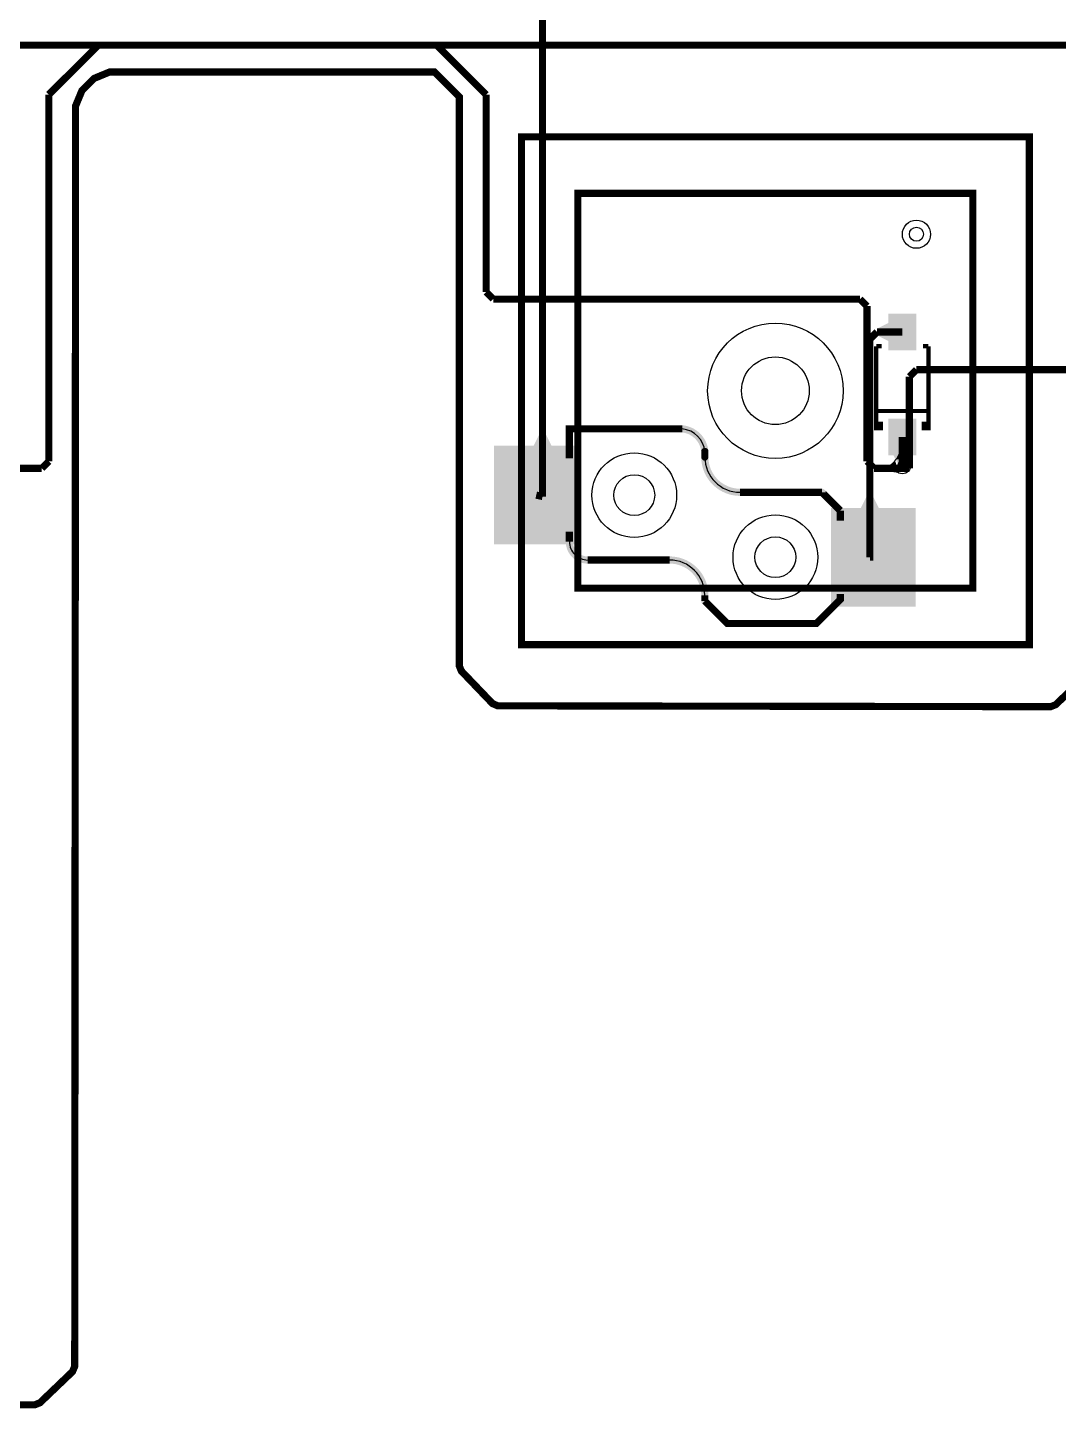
# Model space of a CAD drawing. Header units: millimetres. Extents: x -992 to -826, y 770 to 901.
# Drawn here: x -953.58 to -917.05, y 770.19 to 819.14 of the extents above; entities that cross this region are included whole.
import ezdxf

# ---------------------------------------------------------------- set-up
doc = ezdxf.new("R2010")
doc.units = ezdxf.units.MM
for name, color, linetype, true_color in [('BoardOutLine', 7, 'Continuous', 0xff00ff), ('BottomLayer', 7, 'Continuous', 0x0000ff), ('BottomPasteMaskLayer', 7, 'Continuous', 0x800000), ('BottomSilkLayer', 7, 'Continuous', 0x66cc33), ('BottomSolderMaskLayer', 7, 'Continuous', 0xaa00ff), ('Document', 7, 'Continuous', 0xffffff), ('Hole', 7, 'Continuous', 0x222222), ('Multi-Layer', 7, 'Continuous', 0xc0c0c0), ('TopLayer', 7, 'Continuous', 0xff0000), ('TopSilkLayer', 7, 'Continuous', 0xffcc00)]:
    doc.layers.add(name, color=color, linetype=linetype, true_color=true_color)

msp = doc.modelspace()

# ---------------------------------------------------------------- hatches: boundary and pattern name
at = {"layer": 'BottomLayer'}
for points in [[(-922.081838963678, 807.7016256032514), (-922.081838963678, 809.0016256032513), (-923.081838963678, 809.0016256032513), (-923.081838963678, 807.7016256032514)], [(-923.0818364236729, 808.66903987808), (-923.0818364236729, 808.0340386080774), (-923.4628371856745, 808.2245389890782), (-923.4628371856745, 808.4785394970792)], [(-922.081838963678, 803.9826263652528), (-922.081838963678, 805.2826263652529), (-923.081838963678, 805.2826263652529), (-923.081838963678, 803.9826263652528)], [(-937.0568707137415, 800.817678435357), (-934.0568707137415, 800.817678435357), (-934.0568707137415, 804.317678435357), (-937.0568707137415, 804.317678435357)], [(-935.014378968758, 804.317675895352), (-935.6493802387606, 804.317675895352), (-935.4588798577598, 804.6986766573534), (-935.2048793497588, 804.6986766573534)], [(-922.8993421386843, 803.9826263652528), (-922.2643408686819, 803.9826263652528), (-922.4548412496825, 803.6327178054357), (-922.7088417576836, 803.6327178054357)], [(-922.3532766065533, 803.8342849885702), (-922.8104775209551, 803.8343611887225), (-922.7088417576836, 804.0477063754129), (-922.4548412496825, 804.0476631953265)], [(-923.4162585725172, 802.1175285750573), (-924.0512598425198, 802.1175285750573), (-923.860759461519, 802.4985293370588), (-923.606758953518, 802.4985293370588)], [(-925.1068580137161, 798.6175260350522), (-922.1068580137162, 798.6175260350522), (-922.1068580137162, 802.1175260350522), (-925.1068580137161, 802.1175260350522)]]:
    msp.add_hatch(color=256, dxfattribs=at).paths.add_polyline_path(points)
at = {"layer": 'BottomPasteMaskLayer'}
for points in [[(-922.081838963678, 807.7016256032514), (-922.081838963678, 809.0016256032513), (-923.081838963678, 809.0016256032513), (-923.081838963678, 807.7016256032514)], [(-922.081838963678, 803.9826263652528), (-922.081838963678, 805.2826263652529), (-923.081838963678, 805.2826263652529), (-923.081838963678, 803.9826263652528)], [(-937.0568707137415, 800.817678435357), (-934.0568707137415, 800.817678435357), (-934.0568707137415, 804.317678435357), (-937.0568707137415, 804.317678435357)], [(-925.1068580137161, 798.6175260350522), (-922.1068580137162, 798.6175260350522), (-922.1068580137162, 802.1175260350522), (-925.1068580137161, 802.1175260350522)]]:
    msp.add_hatch(color=256, dxfattribs=at).paths.add_polyline_path(points)
at = {"layer": 'BottomSilkLayer'}
for points in [[(-923.5843586487174, 805.1676631953266), (-923.2643688087377, 805.1676631953266), (-923.2643688087377, 804.8628625857253), (-923.5843586487174, 804.8628625857253)], [(-921.5795326390654, 805.1676631953266), (-921.8995224790451, 805.1676631953266), (-921.8995224790451, 804.8628625857253), (-921.5795326390654, 804.8628625857253)]]:
    msp.add_hatch(color=256, dxfattribs=at).paths.add_polyline_path(points)
at = {"layer": 'BottomSolderMaskLayer'}
for points in [[(-922.081838963678, 807.7016256032514), (-922.081838963678, 809.0016256032513), (-923.081838963678, 809.0016256032513), (-923.081838963678, 807.7016256032514)], [(-922.081838963678, 803.9826263652528), (-922.081838963678, 805.2826263652529), (-923.081838963678, 805.2826263652529), (-923.081838963678, 803.9826263652528)], [(-937.0568707137415, 800.817678435357), (-934.0568707137415, 800.817678435357), (-934.0568707137415, 804.317678435357), (-937.0568707137415, 804.317678435357)], [(-925.1068580137161, 798.6175260350522), (-922.1068580137162, 798.6175260350522), (-922.1068580137162, 802.1175260350522), (-925.1068580137161, 802.1175260350522)]]:
    msp.add_hatch(color=256, dxfattribs=at).paths.add_polyline_path(points)
at = {"layer": 'Document'}
for points in [[(-922.9659436118873, 808.2147040894083), (-922.9659436118873, 808.0226797053596), (-922.1979476758954, 808.0226797053596), (-922.1979476758954, 808.2147040894083)], [(-922.4859080518162, 808.5026644653291), (-922.6779324358649, 808.5026644653291), (-922.6779324358649, 807.7346685293372), (-922.4859080518162, 807.7346685293372)], [(-934.2548590297182, 800.9175895351792), (-934.2548590297182, 804.7905892811787), (-930.3818592837187, 804.7905892811787), (-930.3652824241531, 804.7916757859573), (-930.3489891992505, 804.7949167098949), (-930.3332583906065, 804.8002565998844), (-930.3183591567184, 804.8076040889277), (-930.3045464276089, 804.8168334594501), (-930.2920565429025, 804.8277867943631), (-930.2811032079895, 804.8402766790693), (-930.2718738374672, 804.854089408179), (-930.2645263484238, 804.868988642067), (-930.2591864584343, 804.884719450711), (-930.2559455344967, 804.9010126756135), (-930.2548590297182, 804.9175895351792), (-930.2559455344967, 804.9341663947449), (-930.2591864584343, 804.9504596196474), (-930.2645263484238, 804.9661904282914), (-930.2718738374672, 804.9810896621794), (-930.2811032079895, 804.9949023912891), (-930.2920565429025, 805.0073922759954), (-930.3045464276089, 805.0183456109083), (-930.3183591567184, 805.0275749814307), (-930.3332583906065, 805.034922470474), (-930.3489891992505, 805.0402623604635), (-930.3652824241531, 805.0435032844011), (-930.3818592837187, 805.0445897891798), (-934.3818592837187, 805.0445897891798), (-934.3984361432844, 805.0435032844011), (-934.4147293681868, 805.0402623604635), (-934.4304601768308, 805.034922470474), (-934.4453594107189, 805.0275749814307), (-934.4591721398285, 805.0183456109083), (-934.4716620245349, 805.0073922759954), (-934.4826153594478, 804.9949023912891), (-934.4918447299701, 804.9810896621794), (-934.4991922190135, 804.9661904282914), (-934.5045321090031, 804.9504596196474), (-934.5077730329407, 804.9341663947449), (-934.5088595377192, 804.9175895351792), (-934.5088595377192, 800.9175895351792), (-934.5077730329407, 800.9010126756135), (-934.5045321090031, 800.884719450711), (-934.4991922190135, 800.868988642067), (-934.4918447299701, 800.854089408179), (-934.4826153594478, 800.8402766790693), (-934.4716620245349, 800.8277867943631), (-934.4591721398285, 800.8168334594501), (-934.4453594107189, 800.8076040889277), (-934.4304601768308, 800.8002565998844), (-934.4147293681868, 800.7949167098949), (-934.3984361432844, 800.7916757859573), (-934.3818592837187, 800.7905892811787), (-934.3652824241531, 800.7916757859573), (-934.3489891992505, 800.7949167098949), (-934.3332583906065, 800.8002565998844), (-934.3183591567184, 800.8076040889277), (-934.3045464276089, 800.8168334594501), (-934.2920565429025, 800.8277867943631), (-934.2811032079895, 800.8402766790693), (-934.2718738374672, 800.854089408179), (-934.2645263484238, 800.868988642067), (-934.2591864584343, 800.884719450711), (-934.2559455344967, 800.9010126756135), (-934.2548590297182, 800.9175895351792)], [(-930.3944831089664, 804.7910210820423), (-930.3543455748853, 804.7859654553246), (-930.3145312075903, 804.7787962740249), (-930.275151222695, 804.7695335642028), (-930.2363156224292, 804.7582031998838), (-930.1981328883638, 804.7448368307843), (-930.1607096783838, 804.7294717939017), (-930.1241505287545, 804.71215100922), (-930.0885575621148, 804.6929228598187), (-930.054030202213, 804.6718410567219), (-930.0206648961804, 804.6489644888638), (-929.988554845121, 804.6243570585921), (-929.9577897437676, 804.5980875031653), (-929.9284555299326, 804.5702292027453), (-929.9006341444531, 804.5408599754213), (-929.8744033023016, 804.5100618598356), (-929.8498362755005, 804.4779208860208), (-929.827001688447, 804.4445268350879), (-929.8059633262213, 804.4099729884356), (-929.7867799564121, 804.3743558671823), (-929.7695051649584, 804.3377749625483), (-929.754187206464, 804.3003324579423), (-929.7408688694064, 804.2621329435261), (-929.7295873566129, 804.2232831240582), (-929.7203741813398, 804.1838915208285), (-929.7132550792452, 804.1440681685215), (-929.7082499365, 804.1039243078487), (-929.7058319834439, 804.0880624161016), (-929.7014333491653, 804.0726319876155), (-929.6951242430225, 804.0578793171298), (-929.6870053686125, 804.0440398812636), (-929.6772063163779, 804.0313345799259), (-929.6658834951323, 804.0199662103936), (-929.6532176355219, 804.0101162303374), (-929.6394109052692, 804.001941861462), (-929.6246836822487, 803.9955735799917), (-929.6092710368964, 803.9911130340582), (-929.5934189801038, 803.9886314212306), (-929.5773805364839, 803.9881683520863), (-929.5614117056866, 803.9897312179621), (-929.5457673762278, 803.9932950729765), (-929.5306972570542, 803.998803032206), (-929.5164418917823, 804.0061671796616), (-929.5032288192311, 804.0152699715705), (-929.4912689415323, 804.0259661125667), (-929.4807531577889, 804.0380848748401), (-929.4718493170153, 804.0514328232316), (-929.4646995389944, 804.0657969027717), (-929.4594179458138, 804.0809478393847), (-929.4560888402923, 804.0966437994767), (-929.4547653603693, 804.1126342499917), (-929.4554686309374, 804.1286639573281), (-929.4610809361277, 804.1750221522786), (-929.4688103081855, 804.22107469853), (-929.4786405289883, 804.2667249665203), (-929.4905509723167, 804.3118771707672), (-929.5045166471331, 804.3564365708479), (-929.520508250019, 804.4003096701887), (-929.538492226661, 804.4434044122435), (-929.5584308422558, 804.485630373651), (-929.580282260687, 804.5268989539654), (-929.604000632308, 804.5671235615619), (-929.6295361901451, 804.6062197953264), (-929.6568353543217, 804.6441056217512), (-929.6858408444813, 804.6807015470603), (-929.7164917999762, 804.7159307840075), (-929.7487239075681, 804.7497194129943), (-929.7824695363728, 804.7819965371724), (-929.8176578797666, 804.8126944312016), (-929.8542151039559, 804.8417486833551), (-929.8920645028991, 804.8690983306703), (-929.9311266592539, 804.894685986865), (-929.9713196110152, 804.9184579627472), (-930.0125590234911, 804.9403643788684), (-930.0547583662577, 804.9603592701832), (-930.0978290947218, 804.978400682495), (-930.1416808359085, 804.9944507604865), (-930.1862215780861, 805.0084758271488), (-930.2313578638302, 805.020446454445), (-930.2769949861188, 805.0303375250567), (-930.3230371870521, 805.0381282850865), (-930.3693878587758, 805.043802387605), (-930.385992496216, 805.0443588920174), (-930.402527717081, 805.0427432953416), (-930.4187105991532, 805.0389832408847), (-930.4342642488288, 805.0331430642223), (-930.4489225388451, 805.0253226923976), (-930.4624346617919, 805.0156559341433), (-930.4745694214956, 805.0043081903758), (-930.4851191888497, 804.9914736241404), (-930.493903454407, 804.9773718384273), (-930.5007719169458, 804.9622441187039), (-930.5056070551659, 804.946349304453), (-930.5083261385104, 804.9299593603578), (-930.5088826427086, 804.9133547229105), (-930.5072670458193, 804.8968195020663), (-930.5035069911537, 804.8806366200427), (-930.4976668142905, 804.8650829704425), (-930.4898464422768, 804.850424680527), (-930.4801796838481, 804.8369125577049), (-930.468831939924, 804.8247777981477), (-930.4559973735523, 804.8142280309592), (-930.441895587726, 804.8054437655838), (-930.4267678679139, 804.7985753032402), (-930.4108730536005, 804.7937401652252), (-930.3944831094702, 804.7910210820924)], [(-922.4549453898909, 804.4356591313184), (-922.6469697739396, 804.4356591313184), (-922.6469697739396, 805.2036550673103), (-922.4549453898909, 805.2036550673103)], [(-929.7089611379224, 804.1174371348744), (-929.7089611379224, 803.9173355346712), (-929.7078746331439, 803.9007586751055), (-929.7046337092063, 803.884465450203), (-929.6992938192167, 803.8687346415591), (-929.6919463301733, 803.853835407671), (-929.682716959651, 803.8400226785614), (-929.6717636247381, 803.8275327938551), (-929.6592737400317, 803.8165794589421), (-929.6454610109221, 803.8073500884198), (-929.630561777034, 803.8000025993764), (-929.61483096839, 803.7946627093869), (-929.5985377434876, 803.7914217854493), (-929.5819608839219, 803.7903352806707), (-929.5653840243563, 803.7914217854493), (-929.5490907994537, 803.7946627093869), (-929.5333599908097, 803.8000025993764), (-929.5184607569216, 803.8073500884198), (-929.5046480278121, 803.8165794589421), (-929.4921581431057, 803.8275327938551), (-929.4812048081927, 803.8400226785614), (-929.4719754376704, 803.853835407671), (-929.464627948627, 803.8687346415591), (-929.4592880586375, 803.884465450203), (-929.4560471346999, 803.9007586751055), (-929.4549606299214, 803.9173355346712), (-929.4549606299214, 804.1174371348744), (-929.4560471346999, 804.1340139944401), (-929.4592880586375, 804.1503072193426), (-929.464627948627, 804.1660380279866), (-929.4719754376704, 804.1809372618746), (-929.4812048081927, 804.1947499909843), (-929.4921581431057, 804.2072398756906), (-929.5046480278121, 804.2181932106035), (-929.5184607569216, 804.2274225811259), (-929.5333599908097, 804.2347700701692), (-929.5490907994537, 804.2401099601587), (-929.5653840243563, 804.2433508840963), (-929.5819608839219, 804.244437388875), (-929.5985377434876, 804.2433508840963), (-929.61483096839, 804.2401099601587), (-929.630561777034, 804.2347700701692), (-929.6454610109221, 804.2274225811259), (-929.6592737400317, 804.2181932106035), (-929.6717636247381, 804.2072398756906), (-929.682716959651, 804.1947499909843), (-929.6919463301733, 804.1809372618746), (-929.6992938192167, 804.1660380279866), (-929.7046337092063, 804.1503072193426), (-929.7078746331439, 804.1340139944401), (-929.7089611379224, 804.1174371348744)], [(-929.4544526289053, 803.9176657353322), (-929.4533805319254, 803.8686832106928), (-929.4501729290571, 803.8197940667462), (-929.4448359258032, 803.7710913613978), (-929.4373796808677, 803.7226677976768), (-929.4278183868194, 803.6746155472808), (-929.4161702430767, 803.6270260751327), (-929.4024574212667, 803.5799899652809), (-929.3867060230218, 803.533596748478), (-929.3689460302974, 803.4879347317637), (-929.3492112483021, 803.443090830377), (-929.3275392411522, 803.3991504023172), (-929.303971260369, 803.3561970858701), (-929.2785521663607, 803.3143126404068), (-929.2513303430305, 803.2735767907584), (-929.222357605683, 803.2340670754648), (-929.1916891023943, 803.1958586991841), (-929.1593832090418, 803.1590243895437), (-929.1255014181886, 803.123634258708), (-929.0901082220353, 803.0897556699233), (-929.0532709896628, 803.0574531092952), (-929.0150598387988, 803.0267880630433), (-928.9755475023522, 802.9978189004645), (-928.9348091899701, 802.9706007628308), (-928.89292244488, 802.9451854584308), (-928.8499669962905, 802.921621363955), (-928.806024607631, 802.8999533324136), (-928.7611789209191, 802.880222607761), (-928.7155152975524, 802.8624667463902), (-928.6691206558282, 802.8467195456462), (-928.6220833054983, 802.8330109794947), (-928.5744927796766, 802.8213671414677), (-928.5264396644172, 802.8118101949964), (-928.478015426289, 802.8043583312241), (-928.4293122382733, 802.7990257343799), (-928.3804228043183, 802.7958225547808), (-928.3314401828804, 802.7947548895099), (-928.3148633233149, 802.7936683847314), (-928.2985700984123, 802.7904274607938), (-928.2828392897683, 802.7850875708042), (-928.2679400558802, 802.777740081761), (-928.2541273267707, 802.7685107112386), (-928.2416374420643, 802.7575573763256), (-928.2306841071513, 802.7450674916192), (-928.221454736629, 802.7312547625097), (-928.2141072475856, 802.7163555286215), (-928.2087673575961, 802.7006247199777), (-928.2055264336585, 802.6843314950751), (-928.20443992888, 802.6677546355095), (-928.2055264336585, 802.6511777759438), (-928.2087673575961, 802.6348845510413), (-928.2141072475856, 802.6191537423973), (-928.221454736629, 802.6042545085091), (-928.2306841071513, 802.5904417793996), (-928.2416374420643, 802.5779518946932), (-928.2541273267707, 802.5669985597802), (-928.2679400558802, 802.5577691892579), (-928.2828392897683, 802.5504217002147), (-928.2985700984123, 802.545081810225), (-928.3148633233149, 802.5418408862874), (-928.3314401828804, 802.5407543815089), (-928.3854992111612, 802.541814941892), (-928.4394749274197, 802.544996982332), (-928.4932841089224, 802.5502955965839), (-928.5468437897082, 802.557702614952), (-928.6000713885098, 802.5672066168872), (-928.6528848360825, 802.5787929485958), (-928.7052027017427, 802.5924437456332), (-928.7569443189219, 802.6081379604481), (-928.8080299095438, 802.6258513948353), (-928.8583807070297, 802.6455567372457), (-928.9079190777456, 802.6672236048964), (-928.9565686407017, 802.6908185906171), (-929.0042543853211, 802.7163053143587), (-929.0509027870951, 802.7436444792858), (-929.0964419209473, 802.7727939323677), (-929.1408015721317, 802.8037087293712), (-929.1839133444939, 802.8363412041589), (-929.2257107659276, 802.870641042183), (-929.2661293908651, 802.9065553580632), (-929.3051068996434, 802.9440287771281), (-929.3425831945916, 802.9830035207955), (-929.3785004926931, 803.0234194956578), (-929.4128034146784, 803.065214386138), (-929.4454390704122, 803.1083237505707), (-929.4763571404424, 803.1526811205625), (-929.5055099535847, 803.1982181034762), (-929.5328525604253, 803.2448644878821), (-929.5583428026264, 803.2925483518143), (-929.581941377928, 803.3411961736639), (-929.6036119007463, 803.3907329455385), (-929.623320958275, 803.4410822889137), (-929.6410381620034, 803.4921665723973), (-929.6567361945702, 803.5439070314261), (-929.670390851884, 803.5962238897092), (-929.6819810804416, 803.6490364822318), (-929.6914890097901, 803.7022633796287), (-929.6988999800799, 803.7558225137361), (-929.7042025646688, 803.8096313041301), (-929.7073885877396, 803.8636067854524), (-929.7084531369064, 803.9176657353316), (-929.7073666321278, 803.9342425948972), (-929.7041257081902, 803.9505358197998), (-929.6987858182007, 803.9662666284438), (-929.6914383291573, 803.9811658623319), (-929.682208958635, 803.9949785914414), (-929.671255623722, 804.0074684761478), (-929.6587657390157, 804.0184218110608), (-929.6449530099061, 804.0276511815831), (-929.630053776018, 804.0349986706265), (-929.614322967374, 804.040338560616), (-929.5980297424716, 804.0435794845536), (-929.5814528829059, 804.0446659893321), (-929.5648760233402, 804.0435794845536), (-929.5485827984377, 804.040338560616), (-929.5328519897937, 804.0349986706265), (-929.5179527559056, 804.0276511815831), (-929.504140026796, 804.0184218110608), (-929.4916501420897, 804.0074684761478), (-929.4806968071767, 803.9949785914414), (-929.4714674366544, 803.9811658623319), (-929.464119947611, 803.9662666284438), (-929.4587800576215, 803.9505358197998), (-929.4555391336839, 803.9342425948972), (-929.4544526289053, 803.9176657353316)], [(-929.6716738633478, 798.7278003556008), (-928.8716738633478, 797.9278003556009), (-928.8591816176679, 797.9168479635), (-928.8453665868432, 797.9076199616486), (-928.8304651827114, 797.9002742656462), (-928.8147324078404, 797.8949365798443), (-928.7984374917578, 797.8916982462115), (-928.7818592837186, 797.8906146812295), (-925.6318465836932, 797.8906146812295), (-925.6152683756542, 797.8916982462115), (-925.5989734595715, 797.8949365798443), (-925.5832406847005, 797.9002742656462), (-925.5683392805688, 797.9076199616486), (-925.5545242497441, 797.9168479635), (-925.5420320040641, 797.9278003556009), (-924.6920447040895, 798.7777876555755), (-924.6810923119887, 798.7902799012554), (-924.6718643101373, 798.8040949320801), (-924.6645186141347, 798.818996336212), (-924.659180928333, 798.8347291110829), (-924.6559425947002, 798.8510240271655), (-924.6548590297182, 798.8676022352046), (-924.6548590297182, 802.01761493523), (-924.6559425947002, 802.0341931432691), (-924.659180928333, 802.0504880593518), (-924.6645186141347, 802.0662208342227), (-924.6718643101373, 802.0811222383545), (-924.6810923119887, 802.0949372691792), (-924.6920447040895, 802.1074295148592), (-925.3420320040641, 802.7574168148337), (-925.354524249744, 802.7683692069346), (-925.3683392805688, 802.777597208786), (-925.3832406847006, 802.7849429047885), (-925.3989734595715, 802.7902805905903), (-925.4152683756541, 802.7935189242232), (-925.4318465836933, 802.7946024892051), (-928.2818592837186, 802.7946024892051), (-928.2984361432843, 802.7935159844266), (-928.3147293681868, 802.790275060489), (-928.3304601768308, 802.7849351704995), (-928.345359410719, 802.7775876814561), (-928.3591721398285, 802.7683583109338), (-928.3716620245349, 802.7574049760208), (-928.3826153594478, 802.7449150913144), (-928.3918447299702, 802.7311023622049), (-928.3991922190135, 802.7162031283168), (-928.4045321090031, 802.7004723196728), (-928.4077730329407, 802.6841790947703), (-928.4088595377192, 802.6676022352046), (-928.4077730329407, 802.6510253756389), (-928.4045321090031, 802.6347321507365), (-928.3991922190135, 802.6190013420925), (-928.3918447299702, 802.6041021082044), (-928.3826153594478, 802.5902893790948), (-928.3716620245349, 802.5777994943885), (-928.3591721398285, 802.5668461594755), (-928.345359410719, 802.557616788953), (-928.3304601768308, 802.5502692999098), (-928.3147293681868, 802.5449294099203), (-928.2984361432843, 802.5416884859826), (-928.2818592837186, 802.5406019812041), (-925.4844500889003, 802.5406019812041), (-924.9088595377192, 801.965011430023), (-924.9088595377192, 798.9202057404116), (-925.6844500889003, 798.1446151892305), (-928.7292557785116, 798.1446151892305), (-929.4920447040895, 798.9074295148591), (-929.5045362353918, 798.9183842934825), (-929.5183507854409, 798.9276148804574), (-929.5332519834601, 798.9349633378845), (-929.5489848658245, 798.9403039316221), (-929.56528023856, 798.9435452826326), (-929.5818592833265, 798.9446319305024), (-929.5984383280768, 798.9435452823857), (-929.6147337007641, 798.9403039311325), (-929.6304665830489, 798.9349633371605), (-929.6453677809586, 798.9276148795116), (-929.6591823308704, 798.9183842923309), (-929.6716738620095, 798.9074295135215), (-929.682628640819, 798.8949379823824), (-929.6918592279997, 798.8811234324709), (-929.6992076856488, 798.8662222345612), (-929.7045482796209, 798.8504893522764), (-929.7077896308742, 798.8341939795891), (-929.708876278991, 798.8176149348388), (-929.7077896311214, 798.8010358900724), (-929.704548280111, 798.7847405173368), (-929.6992076863735, 798.7690076349724), (-929.6918592289466, 798.7541064369532), (-929.6826286419717, 798.740291886904), (-929.6716738633486, 798.7278003556015)], [(-933.7315671831345, 800.3948056896115), (-933.7644069256734, 800.3958345589789), (-933.7971172572384, 800.3989234861566), (-933.8295690771133, 800.4040602798066), (-933.8616343048728, 800.4112246660976), (-933.8931863858884, 800.4203883687221), (-933.9241007908122, 800.4315152204964), (-933.9542555070684, 800.444561306105), (-933.9835315204107, 800.4594751354248), (-934.011813284646, 800.4761978467461), (-934.0389891776709, 800.4946634390869), (-934.0649519420202, 800.5147990326848), (-934.0895991081895, 800.5365251566379), (-934.1128333990602, 800.5597560625595), (-934.1345631138319, 800.5844000630086), (-934.1547024899455, 800.6103598933615), (-934.1731720415706, 800.6375330956934), (-934.1898988733183, 800.6658124231586), (-934.2048169679439, 800.6950862632712), (-934.2178674469036, 800.7252390784154), (-934.2289988027347, 800.7561518618481), (-934.2381671023452, 800.7877026073933), (-934.2453361604081, 800.8197667909739), (-934.2504776821772, 800.8522178620825), (-934.2535713751604, 800.8849277432489), (-934.2546050292101, 800.9177673355348), (-934.2556915339887, 800.9343441951005), (-934.2589324579263, 800.950637420003), (-934.2642723479158, 800.966368228647), (-934.2716198369592, 800.981267462535), (-934.2808492074815, 800.9950801916447), (-934.2918025423945, 801.007570076351), (-934.3042924271008, 801.0185234112639), (-934.3181051562104, 801.0277527817864), (-934.3330043900985, 801.0351002708296), (-934.3487351987425, 801.0404401608192), (-934.365028423645, 801.0436810847568), (-934.3816052832107, 801.0447675895354), (-934.3981821427764, 801.0436810847568), (-934.4144753676788, 801.0404401608192), (-934.4302061763228, 801.0351002708296), (-934.4451054102109, 801.0277527817864), (-934.4589181393205, 801.0185234112639), (-934.4714080240268, 801.007570076351), (-934.4823613589398, 800.9950801916447), (-934.4915907294621, 800.981267462535), (-934.4989382185055, 800.966368228647), (-934.504278108495, 800.950637420003), (-934.5075190324326, 800.9343441951005), (-934.5086055372112, 800.9177673355356), (-934.5075392407517, 800.8771004469775), (-934.5043459325249, 800.8365451070614), (-934.4990343662595, 800.7962124890339), (-934.4916191024072, 800.7562131556003), (-934.4821204682283, 800.7166567558415), (-934.4705645020697, 800.6776517246368), (-934.4569828819858, 800.6393049854138), (-934.4414128389013, 800.6017216570423), (-934.4238970545504, 800.5650047656745), (-934.4044835444745, 800.529254962323), (-934.3832255263992, 800.494570246948), (-934.3601812743492, 800.4610456998131), (-934.3354139589039, 800.4287732208446), (-934.3089914740292, 800.3978412777085), (-934.2809862509616, 800.3683346632961), (-934.2514750596551, 800.3403342632844), (-934.2205387983331, 800.313916834406), (-934.1882622717244, 800.2891547940374), (-934.1547339585904, 800.2661160216844), (-934.1200457691813, 800.2448636729048), (-934.0842927932838, 800.2254560061824), (-934.047573039555, 800.2079462232242), (-934.0099871668539, 800.1923823231207), (-933.9716382083076, 800.1788069707661), (-933.9326312888695, 800.1672573799037), (-933.8930733371435, 800.1577652111115), (-933.853072792263, 800.1503564850129), (-933.8127393066302, 800.1450515109466), (-933.7721834453284, 800.1418648312931), (-933.7315163830328, 800.1408051816105), (-933.7149397406414, 800.1418950015285), (-933.6986471637704, 800.1451391839115), (-933.6829174229313, 800.1504822198988), (-933.6680196583542, 800.1578326886619), (-933.6542087749251, 800.1670648216407), (-933.6417210806918, 800.1780206544781), (-933.6307702435676, 800.1905127298345), (-933.6215436354144, 800.204327304834), (-933.6141991260578, 800.2192280082651), (-933.608862382091, 800.2349598849574), (-933.6056247166841, 800.2512537581355), (-933.6045415271906, 800.2678308351079), (-933.6056313472833, 800.2844074774879), (-933.608875529838, 800.3007000543247), (-933.6142185659909, 800.3164297951076), (-933.621569034911, 800.3313275596072), (-933.6308011680353, 800.345138442939), (-933.6417570010044, 800.3576261370569), (-933.6542490764762, 800.3685769740495), (-933.6680636515728, 800.3778035820571), (-933.6829643550813, 800.3851480912567), (-933.6986962318299, 800.3904848350577), (-933.714990105042, 800.3937225002929), (-933.7315671820259, 800.3948056896118)], [(-930.8318465836933, 800.3946024892051), (-933.7318719837441, 800.3946024892051), (-933.7484488433097, 800.3935159844266), (-933.7647420682123, 800.390275060489), (-933.7804728768563, 800.3849351704994), (-933.7953721107443, 800.3775876814561), (-933.8091848398539, 800.3683583109338), (-933.8216747245602, 800.3574049760208), (-933.8326280594732, 800.3449150913144), (-933.8418574299956, 800.3311023622049), (-933.8492049190388, 800.3162031283168), (-933.8545448090284, 800.3004723196728), (-933.857785732966, 800.2841790947703), (-933.8588722377445, 800.2676022352047), (-933.857785732966, 800.251025375639), (-933.8545448090284, 800.2347321507364), (-933.8492049190388, 800.2190013420925), (-933.8418574299956, 800.2041021082043), (-933.8326280594732, 800.1902893790948), (-933.8216747245602, 800.1777994943884), (-933.8091848398539, 800.1668461594754), (-933.7953721107443, 800.1576167889531), (-933.7804728768563, 800.1502692999098), (-933.7647420682123, 800.1449294099202), (-933.7484488433097, 800.1416884859826), (-933.7318719837441, 800.1406019812041), (-930.8318465836933, 800.1406019812041), (-930.8152697241276, 800.1416884859826), (-930.7989764992251, 800.1449294099202), (-930.7832456905811, 800.1502692999098), (-930.768346456693, 800.1576167889531), (-930.7545337275834, 800.1668461594754), (-930.7420438428771, 800.1777994943884), (-930.7310905079642, 800.1902893790948), (-930.7218611374417, 800.2041021082043), (-930.7145136483985, 800.2190013420925), (-930.709173758409, 800.2347321507364), (-930.7059328344712, 800.251025375639), (-930.7048463296927, 800.2676022352047), (-930.7059328344712, 800.2841790947703), (-930.709173758409, 800.3004723196728), (-930.7145136483985, 800.3162031283168), (-930.7218611374417, 800.3311023622049), (-930.7310905079642, 800.3449150913144), (-930.7420438428771, 800.3574049760208), (-930.7545337275834, 800.3683583109338), (-930.768346456693, 800.3775876814561), (-930.7832456905811, 800.3849351704994), (-930.7989764992251, 800.390275060489), (-930.8152697241276, 800.3935159844266), (-930.8318465836933, 800.3946024892051)], [(-929.7085801371604, 799.017792735586), (-929.7096479255688, 799.0667781765018), (-929.7128514740391, 799.1156704138303), (-929.7181846840836, 799.1643763730593), (-929.725637403049, 799.2128033342876), (-929.7351954434444, 799.2608591087336), (-929.7468406099487, 799.3084522142309), (-929.7605507340492, 799.3554920493809), (-929.7762997162422, 799.4018890660273), (-929.7940575757186, 799.4475549397253), (-929.8137905074371, 799.4924027378829), (-929.8354609464773, 799.536347085251), (-929.859027639551, 799.5793043264491), (-929.8844457235352, 799.6211926852181), (-929.9116668108759, 799.6619324200943), (-929.9406390817021, 799.7014459762108), (-929.9713073824736, 799.7396581329359), (-930.0036133309745, 799.7764961470687), (-930.0374954274546, 799.8118898913169), (-930.0728891717029, 799.845771987797), (-930.1097271858356, 799.8780779362979), (-930.1479393425608, 799.9087462370693), (-930.1874528986773, 799.9377185078955), (-930.2281926335535, 799.9649395952362), (-930.2700809923225, 799.9903576792203), (-930.3130382335207, 800.013924372294), (-930.3569825808888, 800.0355948113341), (-930.4018303790465, 800.0553277430525), (-930.4474962527445, 800.0730856025291), (-930.4938932693908, 800.088834584722), (-930.5409331045408, 800.1025447088224), (-930.5885262100381, 800.1141898753267), (-930.6365819844841, 800.1237479157221), (-930.6850089457124, 800.1312006346875), (-930.7337149049414, 800.136533844732), (-930.78260714227, 800.1397373932022), (-930.8315925831853, 800.1408051816105), (-930.848169442751, 800.141891686389), (-930.8644626676535, 800.1451326103266), (-930.8801934762974, 800.1504725003163), (-930.8950927101855, 800.1578199893595), (-930.908905439295, 800.1670493598818), (-930.9213953240014, 800.1780026947948), (-930.9323486589144, 800.1904925795012), (-930.9415780294368, 800.2043053086107), (-930.9489255184801, 800.2192045424989), (-930.9542654084696, 800.2349353511429), (-930.9575063324072, 800.2512285760454), (-930.9585928371857, 800.2678054356111), (-930.9575063324072, 800.2843822951767), (-930.9542654084696, 800.3006755200793), (-930.9489255184801, 800.3164063287231), (-930.9415780294368, 800.3313055626113), (-930.9323486589144, 800.3451182917208), (-930.9213953240014, 800.3576081764272), (-930.908905439295, 800.3685615113402), (-930.8950927101855, 800.3777908818626), (-930.8801934762974, 800.3851383709058), (-930.8644626676535, 800.3904782608954), (-930.848169442751, 800.393719184833), (-930.8315925831853, 800.3948056896115), (-930.7775310169042, 800.3937450294834), (-930.7235527743877, 800.3905626901692), (-930.6697410900827, 800.3852635788357), (-930.6161789416028, 800.3778558667125), (-930.562948921778, 800.368350976491), (-930.5101331112954, 800.3567635647116), (-930.4578129521318, 800.3431114991624), (-930.4060691219692, 800.3274158313277), (-930.3549814097906, 800.3097007639263), (-930.3046285928451, 800.2899936135912), (-930.2550883151736, 800.2683247687467), (-930.2064369678808, 800.2447276427506), (-930.1587495713416, 800.2192386223695), (-930.1120996595184, 800.1918970116714), (-930.0665591665726, 800.1627449714182), (-930.0221983159413, 800.1318274540544), (-929.9790855120536, 800.0991921343897), (-929.9372872348505, 800.0648893360851), (-929.8968679372728, 800.0289719540536), (-929.857889945875, 799.991495372896), (-929.8204133647173, 799.9525173814982), (-929.7844959826857, 799.9120980839205), (-929.7501931843813, 799.8702998067173), (-929.7175578647166, 799.8271870028295), (-929.6866403473527, 799.7828261521984), (-929.6574883070996, 799.7372856592524), (-929.6301466964014, 799.6906357474293), (-929.6046576760203, 799.64294835089), (-929.5810605500242, 799.5942970035974), (-929.5593917051798, 799.5447567259257), (-929.5396845548446, 799.4944039089803), (-929.5219694874432, 799.4433161968018), (-929.5062738196085, 799.3915723666391), (-929.4926217540593, 799.3392522074754), (-929.4810343422798, 799.2864363969929), (-929.4715294520585, 799.233206377168), (-929.4641217399352, 799.1796442286883), (-929.4588226286018, 799.1258325443832), (-929.4556402892874, 799.0718543018668), (-929.4545796291593, 799.0177927355857), (-929.4556661339379, 799.00121587602), (-929.4589070578755, 798.9849226511175), (-929.464246947865, 798.9691918424735), (-929.4715944369084, 798.9542926085853), (-929.4808238074307, 798.9404798794758), (-929.4917771423437, 798.9279899947694), (-929.50426702705, 798.9170366598564), (-929.5180797561596, 798.9078072893341), (-929.5329789900477, 798.9004598002908), (-929.5487097986917, 798.8951199103012), (-929.5650030235942, 798.8918789863636), (-929.5815798831599, 798.8907924815851), (-929.5981567427256, 798.8918789863636), (-929.614449967628, 798.8951199103012), (-929.630180776272, 798.9004598002908), (-929.6450800101601, 798.9078072893341), (-929.6588927392697, 798.9170366598564), (-929.671382623976, 798.9279899947694), (-929.682335958889, 798.9404798794758), (-929.6915653294113, 798.9542926085853), (-929.6989128184547, 798.9691918424735), (-929.7042527084442, 798.9849226511175), (-929.7074936323818, 799.00121587602), (-929.7085801371604, 799.0177927355857)]]:
    msp.add_hatch(color=256, dxfattribs=at).paths.add_polyline_path(points)
at = {"layer": 'TopLayer'}
for points in [[(-922.7121894843791, 803.3571602743207), (-922.8390220980443, 803.7964160528322), (-923.0172618745239, 803.6445999492), (-922.9439217678437, 803.390599441199)], [(-922.2779908559818, 803.6558496316994), (-922.642852425705, 803.9313639827282), (-922.4588493776988, 804.0597764795531), (-922.2048488696978, 803.8679756159514)]]:
    msp.add_hatch(color=256, dxfattribs=at).paths.add_polyline_path(points)

# ---------------------------------------------------------------- linework, layer by layer
at = {"layer": 'BoardOutLine', "const_width": 0.25400050800101603}
msp.add_lwpolyline([(-915.9932181864365, 796.2419862839727), (-917.1449072898147, 795.1394462788927), (-917.3246888493778, 795.0674371348744), (-936.9193548387098, 795.0981965963933), (-937.1070612141225, 795.1785369570741), (-938.2098806197614, 796.3305308610619), (-938.2818643637288, 796.5098552197106), (-938.2818643637288, 816.6889509779021), (-939.1605537211076, 817.5676403352809), (-950.6802641605284, 817.5676403352809), (-951.2315722631446, 817.3392684785371), (-951.6539243078487, 816.9169418338838), (-951.8822707645417, 816.3661925323852), (-951.9124206248414, 771.6803911607824), (-951.9927609855221, 771.4924307848617), (-953.1449072898147, 770.3894589789181), (-953.3244856489714, 770.3174498348998), (-990.9191770383542, 770.3480822961648)], dxfattribs=at)
at = {"layer": 'BottomLayer', "const_width": 0.25400050800101603}
for points in [[(-935.3319786639574, 825.0177800355602), (-935.3319786639574, 802.5176530353062)], [(-923.7338074676151, 800.3675387350777), (-923.7338074676151, 808.0975361950725)], [(-923.7337566675135, 808.0975361950725), (-923.4797561595124, 808.3515367030735)], [(-923.479806959614, 808.3515367030735), (-922.5819151638304, 808.3515367030735)], [(-922.5819151638304, 804.6327152654306), (-922.5819151638304, 803.6327152654306)], [(-935.3318770637542, 802.5176022352047), (-935.5569723139447, 802.5676657353316)], [(-923.6067564135129, 800.3675133350268), (-923.7337566675135, 800.3675133350268)]]:
    msp.add_lwpolyline(points, dxfattribs=at)
at = {"layer": 'BottomSilkLayer'}
for points, const_width in [([(-923.5081788163577, 805.0914401828805), (-923.5081788163577, 807.8438912877828)], 0.15240030480060962), ([(-923.5081788163577, 807.8438912877828), (-923.315138430277, 807.8438912877828)], 0.15240030480060962), ([(-921.6557023114048, 807.8438912877828), (-921.8487426974855, 807.8438912877828)], 0.15240030480060962), ([(-921.6557023114048, 805.0914401828805), (-921.6557023114048, 807.8438912877828)], 0.15240030480060962), ([(-921.7057150114301, 805.5508763017527), (-923.4581661163323, 805.5508763017527)], 0.15240030480060962), ([(-934.3824739649481, 803.8673863347728), (-934.3824739649481, 804.916408432817), (-934.3824739649481, 804.916408432817), (-930.381965963932, 804.916408432817)], 0.25400050800101603), ([(-929.581457962916, 804.1178308356618), (-929.581457962916, 803.9176784353571)], 0.25400050800101603), ([(-928.3319532639066, 802.6674117348236), (-925.4319532639066, 802.6674117348236)], 0.25400050800101603), ([(-924.7819405638812, 802.0173736347474), (-925.4319532639066, 802.6673863347728), (-925.4319532639066, 802.6674117348236)], 0.25400050800101603), ([(-924.7819405638812, 802.0173736347474), (-924.7819405638812, 801.6674371348744)], 0.25400050800101603), ([(-934.3818643637288, 800.9176022352046), (-934.3818643637288, 801.26761493523)], 0.25400050800101603), ([(-930.8315976631955, 800.2678181356364), (-933.7315468630939, 800.2678181356364)], 0.25400050800101603), ([(-924.7818643637288, 799.06761493523), (-924.7818643637288, 798.86761493523), (-925.6318516637034, 798.0176276352554), (-928.7818643637288, 798.0176276352554), (-929.5818643637289, 798.8176276352555)], 0.25400050800101603), ([(-929.5818643637289, 798.8176276352555), (-929.5818643637289, 799.0176276352554)], 0.25400050800101603)]:
    msp.add_lwpolyline(points, dxfattribs=dict(at, const_width=const_width))
for centre, radius, start, end in [((-930.4695361183558, 804.0297245526481), 0.8924307848615699, 5.591265235738376, 84.33238645424375), ((-928.3319735849796, 803.9173863345147), 1.2499872999746, 180.0023285168551, 270), ((-933.7318719837441, 800.9175895351792), 0.6499872999746, 179.9999999999994, 270), ((-930.8318465836933, 799.01761493523), 1.2499872999746, 0, 90)]:
    msp.add_arc(centre, radius, start, end, dxfattribs=at)
at = {"layer": 'Document', "const_width": 0.25400050800101603}
msp.add_lwpolyline([(-918.081838963678, 797.2675895351792), (-918.081838963678, 815.2676403352808), (-936.0818643637289, 815.2676403352808), (-936.0818643637289, 797.2675895351792), (-918.081838963678, 797.2675895351792)], close=True, dxfattribs=at)
at = {"layer": 'Document'}
for centre, radius in [((-922.0817881635764, 811.8176276352555), 0.24993649987299976), ((-927.0817881635764, 806.2677165354332), 1.1998983997967998), ((-932.0817881635764, 802.5676911353825), 0.7249174498348998), ((-927.0817881635764, 800.3675387350777), 0.7249174498348998)]:
    msp.add_circle(centre, radius, dxfattribs=at)
at = {"layer": 'Hole'}
msp.add_circle((-922.5819151638304, 803.6327152654306), 0.15240030480060962, dxfattribs=at)
at = {"layer": 'Multi-Layer'}
for centre, radius in [((-922.0817881635764, 811.8176276352555), 0.5), ((-927.0817881635764, 806.2677165354332), 2.4000000000000004), ((-932.0817881635764, 802.5676911353825), 1.5000000000000002), ((-922.5819151638304, 803.6327152654306), 0.30480060960121924), ((-927.0817881635764, 800.3675387350777), 1.5000000000000002)]:
    msp.add_circle(centre, radius, dxfattribs=at)
at = {"layer": 'TopLayer', "const_width": 0.25400050800101603}
for points in [[(-972.5819405638813, 818.5176276352554), (-913.581838963678, 818.5176276352554)], [(-952.831902463805, 816.7676403352808), (-951.0818897637796, 818.5176276352554)], [(-951.0818897637796, 818.5176276352554), (-939.0818897637796, 818.5176276352554)], [(-939.0818897637796, 818.5176276352554), (-937.3318770637543, 816.7676403352808)], [(-952.831902463805, 803.7676149352301), (-952.831902463805, 816.7676403352808)], [(-937.3318770637543, 816.7676403352808), (-937.3318770637543, 809.76761493523)], [(-937.3318770637543, 809.76761493523), (-937.0818643637289, 809.5176276352554)], [(-937.0818643637289, 809.5176276352554), (-924.081838963678, 809.5176276352554)], [(-924.081838963678, 809.5176276352554), (-923.8318516637034, 809.26761493523)], [(-923.8318516637034, 809.26761493523), (-923.8318516637034, 803.7676149352301)], [(-922.3318516637034, 806.76761493523), (-922.081838963678, 807.0176022352047)], [(-922.3318516637034, 803.5176022352047), (-922.3318516637034, 806.76761493523)], [(-922.081838963678, 807.0176022352047), (-909.0818135636272, 807.0176022352047)], [(-953.0819151638304, 803.5176022352047), (-952.831902463805, 803.7676149352301)], [(-923.8318516637034, 803.7676149352301), (-923.581838963678, 803.5176022352047)], [(-958.0819151638304, 803.5176022352047), (-953.0819151638304, 803.5176022352047)], [(-923.581838963678, 803.5176022352047), (-922.3318516637034, 803.5176022352047)], [(-922.581838963678, 803.6327152654306), (-922.3318516637034, 803.5176022352047)], [(-922.3318516637034, 803.5176022352047), (-922.581838963678, 803.6327152654306)]]:
    msp.add_lwpolyline(points, dxfattribs=at)
at = {"layer": 'TopSilkLayer', "const_width": 0.25400050800101603}
msp.add_lwpolyline([(-934.0817373634749, 799.2676911353824), (-920.0817373634749, 799.2676911353824), (-920.0817373634749, 813.2676911353824), (-934.0817373634749, 813.2676911353824), (-934.0817373634749, 799.2676911353824)], close=True, dxfattribs=at)

doc.saveas('drawing.dxf')
